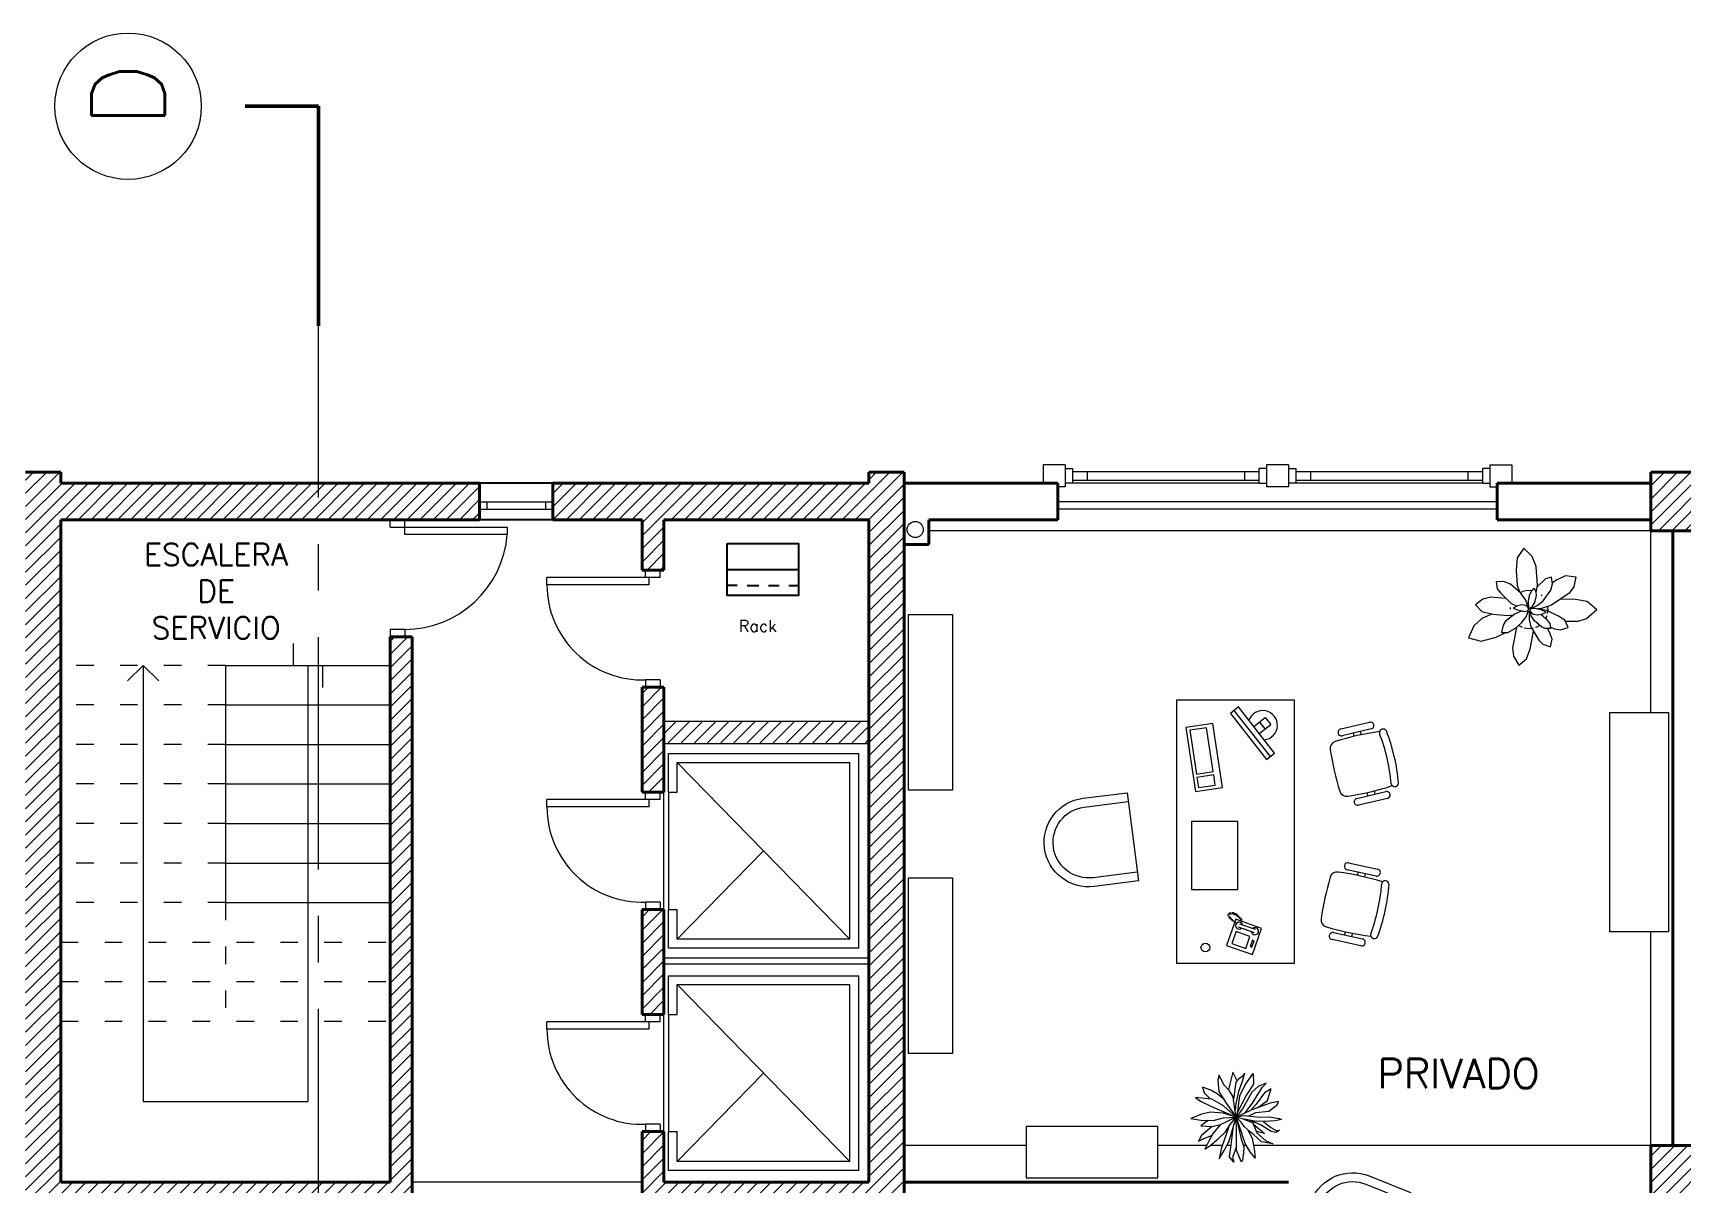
# Model space of a CAD drawing. Extents: x 952 to 1352, y -109 to 175.
# Drawn here: x 1274.82 to 1286.07, y 125.21 to 133.06 of the extents above; entities that cross this region are included whole.
import ezdxf

# ---------------------------------------------------------------- set-up
doc = ezdxf.new("R2010")
doc.units = 0
doc.header["$LTSCALE"] = 0.5
doc.linetypes.add('ACAD_ISO03W100', pattern=[30, 12, -18])
doc.linetypes.add('CENTER', pattern=[50.8, 31.75, -6.35, 6.35, -6.35])
doc.layers.get('0').update_dxf_attribs({"linetype": 'CONTINUOUS'})
doc.layers.add('Cableado', color=100, linetype='CONTINUOUS')
for name, color, linetype, lineweight in [('Carpintería', 55, 'CONTINUOUS', 20), ('Detalles .05', 243, 'CONTINUOUS', 5), ('Detalles 01', 8, 'CONTINUOUS', 9), ('Equipamiento movil', 33, 'CONTINUOUS', 9), ('Muros corte', 7, 'CONTINUOUS', 40), ('Muros vista', 253, 'CONTINUOUS', 25), ('Pisos', 252, 'CONTINUOUS', 18), ('Proyección', 4, 'ACAD_ISO03W100', 18), ('Punta 01', 6, 'CONTINUOUS', 9), ('Punta 015', 64, 'CONTINUOUS', 13), ('Punta 02', 11, 'CONTINUOUS', 20), ('Punta 05', 52, 'CONTINUOUS', 50), ('Tratamiento pisos', 251, 'CONTINUOUS', 9)]:
    doc.layers.add(name, color=color, linetype=linetype, lineweight=lineweight)
doc.styles.add('Texto 1.5 mm', font='simplex.shx', dxfattribs={"height": 0.15})
doc.styles.add('Texto 2 mm', font='simplex.shx', dxfattribs={"height": 0.2})
doc.styles.add('Texto 5 mm', font='simplex.shx', dxfattribs={"height": 0.5})
pattern_1 = [(45, (239.626424, 1.85935), (-0.0449012806, 0.0449012806), [])]
pattern_2 = [(45, (54.626424, 1.85935), (-0.0449012806, 0.0449012806), [])]

# ---------------------------------------------------------------- blocks, each defined once
blk = doc.blocks.new('TELEFONO')
at = {"layer": 'Detalles .05'}
for p, q in [((0.139, 0.134), (-0.098, 0.134)), ((-0.098, 0.134), (-0.098, -0.099)), ((-0.071, 0.089), (-0.071, -0.055)), ((-0.043, 0.089), (-0.043, -0.055)), ((0.108, 0.063), (0, 0.063)), ((0, 0.063), (0, -0.063)), ((0.081, 0.108), (0.023, 0.108)), ((0.023, 0.108), (0.023, 0.094)), ((0.023, 0.094), (0.081, 0.094)), ((0.027, 0.041), (0.027, 0.041)), ((0.027, 0.014), (0.027, 0.014)), ((0.054, 0.041), (0.054, 0.041)), ((0.054, 0.014), (0.054, 0.014)), ((0.081, 0.094), (0.081, 0.108)), ((0.081, 0.041), (0.081, 0.041)), ((0.081, 0.014), (0.081, 0.014)), ((0.108, -0.063), (0.108, 0.063)), ((0.139, -0.099), (0.139, 0.134)), ((-0.129, -0.104), (-0.147, -0.11)), ((-0.129, -0.116), (-0.147, -0.121)), ((-0.129, -0.127), (-0.147, -0.133)), ((-0.129, -0.139), (-0.147, -0.145)), ((-0.124, -0.093), (-0.141, -0.098)), ((-0.118, -0.081), (-0.135, -0.087)), ((-0.112, -0.07), (-0.129, -0.075)), ((-0.106, -0.058), (-0.124, -0.064)), ((-0.101, -0.047), (-0.118, -0.052)), ((-0.098, -0.099), (0.139, -0.099)), ((-0.078, -0.133), (-0.095, -0.139)), ((-0.072, -0.121), (-0.089, -0.127)), ((-0.067, -0.083), (-0.078, -0.116)), ((0, -0.063), (0.108, -0.063)), ((0.027, -0.013), (0.027, -0.013)), ((0.027, -0.04), (0.027, -0.04)), ((0.054, -0.013), (0.054, -0.013)), ((0.054, -0.04), (0.054, -0.04)), ((0.081, -0.013), (0.081, -0.013)), ((0.081, -0.04), (0.081, -0.04)), ((-0.124, -0.15), (-0.141, -0.156)), ((-0.118, -0.162), (-0.135, -0.168)), ((-0.104, -0.17), (-0.122, -0.176)), ((-0.089, -0.156), (-0.106, -0.162)), ((-0.083, -0.145), (-0.101, -0.15))]:
    blk.add_line(p, q, dxfattribs=at)
for centre, start, end in [((-0.057, 0.089), 298.4915, 241.5085), ((-0.057, -0.055), 118.4915, 61.5085)]:
    blk.add_arc(centre, 0.0302, start, end, dxfattribs=at)
blk = doc.blocks.new('RECTANG')
for p, q in [((1, 1), (0, 1)), ((0, 1), (0, 0)), ((1, 0), (1, 1)), ((0, 0), (1, 0))]:
    blk.add_line(p, q)
blk = doc.blocks.new('KEYBOARD', base_point=(60, 294))
for p, xscale, yscale, zscale in [((60, 294), 19, 8, 19), ((61, 295), 13, 5, 13), ((75, 295), 3, 5, 3)]:
    blk.add_blockref('RECTANG', p, dxfattribs=dict(xscale=xscale, yscale=yscale, zscale=zscale))
blk = doc.blocks.new('Silla 1')
at = {"layer": 'Equipamiento movil'}
for p, q in [((-0.113, 0.266), (0.03, 0.409)), ((0.064, 0.375), (-0.079, 0.232)), ((-0.025, 0.286), (-0.009, 0.269)), ((0.01, 0.321), (0.027, 0.305)), ((0.232, -0.079), (0.375, 0.064)), ((0.409, 0.03), (0.266, -0.113)), ((0.305, 0.027), (0.321, 0.01)), ((0.269, -0.009), (0.286, -0.025))]:
    blk.add_line(p, q, dxfattribs=at)
for centre, radius, start, end in [((1.406, -1.127), 1.988, 130.2245, 139.1817), ((0.047, 0.392), 0.0242, 315, 135), ((0.147, 0.396), 0.0255, 61.3631, 224.3749), ((-0.654, -0.654), 1.296, 37.1584, 52.8416), ((-0.651, -0.651), 1.342, 37.131, 52.869), ((-0.096, 0.249), 0.0242, 135, 315), ((-0.061, 0.139), 0.0505, 139.1817, 220.8183), ((-1.127, 1.406), 1.988, 310.8183, 319.7755), ((0.396, 0.147), 0.0255, 225.6251, 28.6369), ((1.406, 1.406), 1.988, 220.8183, 229.1817), ((0.392, 0.047), 0.0242, 315, 135), ((0.139, -0.061), 0.0505, 229.1817, 310.8183), ((0.249, -0.096), 0.0242, 135, 315)]:
    blk.add_arc(centre, radius, start, end, dxfattribs=at)
blk = doc.blocks.new('Silla 2')
for p, q in [((15, 15), (0, 15)), ((0, 15), (0, -15)), ((15, 12), (0, 12)), ((0, -12), (15, -12)), ((0, -15), (15, -15))]:
    blk.add_line(p, q)
for radius in [15, 12]:
    blk.add_arc((15, 0), radius, 270, 90)
blk = doc.blocks.new('Treei')
for p, q in [((-2.15, 4.1), (-3.71, 4.62)), ((-3.71, 4.62), (-3.16, 3.73)), ((-1.6, 5.41), (-2.01, 5.58)), ((-2.01, 5.58), (-1.8, 4.47)), ((-1.8, 4.47), (-1.02, 2.25)), ((-0.75, 4.27), (-1.6, 5.41)), ((0.01, 4.32), (0.22, 5.68)), ((0.22, 5.68), (0.34, 5.97)), ((0.34, 5.97), (0.52, 5.11)), ((0.52, 5.11), (0.61, 3.71)), ((0.61, 3.58), (1.42, 4.57)), ((1.92, 4.62), (1.05, 3.19)), ((1.42, 4.57), (1.81, 5.28)), ((1.81, 5.28), (1.78, 5.7)), ((1.78, 5.7), (2.06, 5.28)), ((2.06, 5.28), (1.92, 4.62)), ((3.12, 3.85), (3.58, 4.84)), ((3.58, 4.84), (3.3, 3.31)), ((-5.76, 2.23), (-4.31, 2.25)), ((-4.26, 1.14), (-5.76, 2.23)), ((-3.94, 3.46), (-4.45, 3.93)), ((-4.45, 3.93), (-4.03, 2.89)), ((-4.31, 2.25), (-2.93, 1.32)), ((-4.03, 2.89), (-3.28, 2.03)), ((-3.05, 2.89), (-3.94, 3.46)), ((-3.16, 3.73), (-1.67, 2.62)), ((-1.83, 2.15), (-3.05, 2.89)), ((-1.21, 2.79), (-2.15, 4.1)), ((-1.67, 2.62), (-0.88, 1.91)), ((-1.02, 2.25), (0.03, -0.03)), ((-0.56, 2.57), (-0.75, 4.27)), ((-0.11, 1.56), (-0.56, 2.57)), ((-0.17, 1), (0.06, 3.09)), ((0.06, 3.09), (0.01, 4.32)), ((0.57, 2.38), (0.31, 1.05)), ((1.05, 3.19), (0.44, 1.74)), ((0.61, 3.71), (0.57, 2.38)), ((0.8, 2.18), (2.11, 2.72)), ((0.96, 2.25), (2.2, 3.73)), ((2.2, 3.73), (1.92, 2.62)), ((2.36, 2.28), (1.99, 1.81)), ((2.11, 2.72), (3.12, 3.85)), ((3.3, 3.31), (2.36, 2.28)), ((2.82, 2.08), (4.22, 2.33)), ((4.22, 2.33), (5.46, 2.47)), ((5.46, 2.47), (4.64, 1.81)), ((-4.76, 0.09), (-5.92, -0.48)), ((-5.51, 0.92), (-5.8, 1.09)), ((-5.8, 1.09), (-4.68, 0.77)), ((-5.12, 0.4), (-5.51, 0.92)), ((-4.61, -0.04), (-5.12, 0.4)), ((-4.68, 0.77), (-3.34, 0.26)), ((-2.77, 0.45), (-4.26, 1.14)), ((-3.34, 0.26), (-1.78, -0.09)), ((-3.28, 2.03), (-2.08, 1.39)), ((-2.93, 1.32), (-0.51, 0.11)), ((-0.77, 0.18), (-2.77, 0.45)), ((-2.08, 1.39), (-1.04, 0.82)), ((-0.51, 1.14), (-1.83, 2.15)), ((-1.04, 0.82), (0.03, -0.03)), ((0.03, -0.03), (-0.77, 0.18)), ((0.03, -0.03), (-0.17, 1)), ((0.03, -0.03), (0.2, 0.77)), ((2.04, 0.65), (0.03, -0.03)), ((0.7, 0.63), (0.03, -0.03)), ((0.03, -0.03), (2.96, 0.63)), ((1.85, 0.03), (0.03, -0.03)), ((0.2, 0.77), (0.8, 2.18)), ((1.28, 1.02), (0.7, 0.63)), ((1.99, 1.81), (1.28, 1.02)), ((1.69, 1.48), (2.82, 2.08)), ((3.28, 0.01), (1.85, 0.03)), ((2.73, 0.9), (2.04, 0.65)), ((3.51, 1.17), (2.73, 0.9)), ((2.96, 0.63), (3.97, 1)), ((4.41, -0.01), (3.28, 0.01)), ((4.64, 1.81), (3.51, 1.17)), ((3.97, 1), (4.77, 0.95)), ((5.39, 0.4), (4.41, -0.01)), ((4.77, 0.95), (5.72, 0.8)), ((6.02, 0.65), (5.39, 0.4)), ((5.72, 0.8), (6.02, 0.65)), ((-5.92, -0.48), (-3.64, -1.03)), ((-4.26, -1.67), (-5.51, -2.28)), ((-2.36, -0.36), (-4.61, -0.04)), ((-3.44, -0.9), (-4.26, -1.67)), ((-2.65, -0.43), (-3.44, -0.9)), ((-3.37, -2.31), (-1.83, -1.37)), ((-2.28, -1.64), (-3.05, -2.53)), ((-1.34, -0.24), (-2.65, -0.43)), ((-1.46, -1.72), (-2.33, -3.24)), ((-1.83, -1.37), (0.03, -0.03)), ((-1.78, -0.09), (-0.95, -0.18)), ((0.03, -0.03), (-1.46, -1.72)), ((-1.39, -3.32), (0.03, -0.03)), ((0.03, -0.03), (-1.34, -0.24)), ((-0.47, -1.76), (-0.63, -3.46)), ((0.03, -0.03), (-0.47, -1.76)), ((0.11, -1.72), (0.03, -0.03)), ((0.03, -0.03), (1.07, -2.16)), ((1, -0.83), (0.03, -0.03)), ((3.21, -0.98), (0.03, -0.03)), ((0.45, -2.92), (0.11, -1.72)), ((1.97, -1.44), (1, -0.83)), ((1.3, -3.19), (1.03, -2.11)), ((1.07, -2.16), (2.15, -3.07)), ((4.06, -0.75), (1.24, -0.39)), ((1.31, -1.02), (3.1, -1.64)), ((2.93, -2.41), (1.97, -1.44)), ((3.1, -1.64), (4.24, -2.04)), ((4.47, -1.62), (3.21, -0.98)), ((3.92, 0), (5.37, -0.51)), ((5.3, -0.93), (4.06, -0.75)), ((4.24, -2.04), (5.56, -2.28)), ((5.56, -2.28), (4.47, -1.62)), ((6.02, -0.34), (5.3, -0.93)), ((5.37, -0.51), (6.02, -0.34)), ((-5.51, -2.28), (-4.86, -2.48)), ((-4.86, -2.48), (-3.37, -2.31)), ((-3.55, -3.37), (-3.92, -4.48)), ((-3.92, -4.48), (-3.16, -4.25)), ((-3.05, -2.53), (-3.55, -3.37)), ((-3.16, -4.25), (-2.38, -3.46)), ((-2.33, -3.24), (-2.56, -5.44)), ((-2.06, -4.77), (-1.39, -3.32)), ((-0.63, -3.46), (-0.35, -4.6)), ((0.5, -4.43), (0.45, -2.92)), ((0.5, -3.74), (1.19, -4.72)), ((1.19, -4.72), (1.28, -3.19)), ((1.28, -3.19), (2.47, -4.62)), ((2.15, -3.07), (3.12, -3.59)), ((2.93, -4.4), (2.43, -3.22)), ((3.85, -3.54), (2.93, -2.41)), ((3.12, -3.59), (4.27, -4.18)), ((4.27, -4.18), (3.85, -3.54)), ((-2.56, -5.44), (-2.06, -4.77)), ((-0.35, -4.6), (0.2, -6.03)), ((0.2, -6.03), (0.5, -4.43)), ((2.47, -4.62), (3.23, -5.02)), ((3.23, -5.02), (2.93, -4.4))]:
    blk.add_line(p, q)
blk = doc.blocks.new('Plant1')
for p, q in [((2.94, 14.02), (1.24, 11.02)), ((5.75, 15.65), (2.94, 14.02)), ((6.8, 12.64), (5.75, 15.65)), ((-4.94, 10.5), (-5.47, 8.7)), ((-3.11, 9.8), (-4.94, 10.5)), ((-1.65, 8.27), (-3.11, 9.8)), ((1.24, 11.02), (-0.18, 7.33)), ((4.8, 4.93), (6.67, 9.74)), ((6.67, 9.74), (6.8, 12.64)), ((-10.15, 7.82), (-12.56, 7.25)), ((-12.56, 7.25), (-11.81, 4.91)), ((-11.81, 4.91), (-9.42, 2.94)), ((-8.01, 7.41), (-10.15, 7.82)), ((-4.41, 5.37), (-8.01, 7.41)), ((-5.47, 8.7), (-5.1, 7.19)), ((-5.1, 7.19), (-3.73, 3.58)), ((-0.15, 4.91), (-1.65, 8.27)), ((-0.18, 7.33), (-0.36, 5.38)), ((0.25, 2.69), (-0.15, 4.91)), ((3.75, 4.5), (2.74, 4.3)), ((3.75, 3.45), (4.8, 4.93)), ((3.75, 3.44), (3.75, 4.5)), ((7.53, 5.66), (4.58, 4.62)), ((9.19, 5.31), (7.53, 5.66)), ((8.7, 3.64), (9.19, 5.31)), ((-15.39, 2.27), (-18.09, -0.04)), ((-12.63, 3.17), (-15.39, 2.27)), ((-9.66, 3.14), (-12.63, 3.17)), ((-9.42, 2.94), (-5.88, 0.9)), ((-3.93, 0.56), (-7.13, -0.21)), ((-5.88, 0.9), (-4.34, 0.46)), ((-2.06, 0.5), (-3.93, 0.56)), ((-2.48, 2.2), (-3.75, 2.12)), ((-3.75, 2.12), (-2.91, 1.21)), ((-3.73, 3.58), (-2.59, 2.19)), ((-2.91, 1.21), (-1.29, 0)), ((-1.34, 2), (-2.48, 2.2)), ((-1.9, 0.46), (-2.06, 0.5)), ((-0.39, 1.34), (-1.34, 2)), ((-0.56, -0.12), (-0.19, 0)), ((-0.12, 0.81), (-0.39, 1.34)), ((-0.19, 0), (-0.12, 0.06)), ((-0.06, 0.25), (-0.12, 0.81)), ((-0.12, 0.06), (-0.06, 0.25)), ((-0.11, 0.67), (0.06, 0.81)), ((0.06, 0.81), (0.25, 2.69)), ((0.31, 1.31), (0.12, 0.38)), ((0.12, 0.38), (0.19, 0.25)), ((0.19, 0.25), (0.38, 0.19)), ((0.73, 2.26), (0.31, 1.31)), ((0.38, 0.19), (1.25, 0.44)), ((0.47, 0.22), (0.69, 0)), ((0.69, 0), (2.44, 0)), ((1.6, 3.31), (0.73, 2.26)), ((1.25, 0.44), (2.18, 1.1)), ((2.74, 4.3), (1.6, 3.31)), ((2.18, 1.1), (3.4, 2.61)), ((2.44, 0), (4.43, 0.51)), ((3.4, 2.61), (3.75, 3.44)), ((4.43, 0.51), (7.5, 2.24)), ((7.5, 2.24), (8.7, 3.64)), ((8.78, 3.92), (9.84, 4.12)), ((9.84, 4.12), (12.89, 4.12)), ((13.53, 0.5), (11.66, -0.54)), ((12.89, 4.12), (15.19, 2.69)), ((15.19, 2.69), (13.53, 0.5)), ((-18.09, -0.04), (-15.37, -2.32)), ((-15.37, -2.32), (-11.22, -3.04)), ((-11.22, -3.04), (-8.38, -3)), ((-8.2, -0.91), (-9.38, -2.5)), ((-9.38, -2.5), (-7.87, -3.25)), ((-5.18, -2.97), (-8.45, -7.47)), ((-7.13, -0.21), (-8.2, -0.91)), ((-7.87, -3.25), (-5.44, -3.05)), ((-5.44, -3.05), (-3.38, -2.45)), ((-3.38, -2.45), (-1.56, -1.44)), ((-1.56, -1.44), (-0.5, -0.38)), ((-1.12, -2.44), (-1.55, -4.42)), ((-1.55, -4.42), (-1.12, -8.67)), ((-1.29, 0), (-0.56, -0.12)), ((-0.38, -0.81), (-1.12, -2.44)), ((-0.31, -0.5), (-0.59, -0.46)), ((-0.5, -0.38), (-0.5, -0.12)), ((0.06, -0.62), (-0.38, -0.81)), ((-0.26, -0.76), (-0.31, -0.5)), ((-0.19, -1.81), (-0.07, -0.68)), ((0.01, -3.25), (-0.19, -1.81)), ((0.12, -0.12), (0, -0.44)), ((0, -0.44), (0.12, -1)), ((1.03, -5.66), (0.01, -3.25)), ((0.56, -0.06), (0.12, -0.12)), ((0.12, -1), (0.45, -1.59)), ((0.45, -1.59), (1.43, -2.3)), ((1.53, -0.38), (0.56, -0.06)), ((1.43, -2.3), (2.56, -2.56)), ((3.06, -1.61), (1.53, -0.38)), ((3.19, -1.19), (2.01, -0.77)), ((2.38, -1), (2.23, -0.95)), ((2.32, -2.51), (3.05, -4.05)), ((4.2, -2.28), (2.38, -1)), ((2.56, -2.56), (3.88, -2.56)), ((3.05, -4.05), (3.43, -5.82)), ((3.88, -2.56), (3.06, -1.61)), ((6, -1.48), (3.19, -1.19)), ((6.42, -4.94), (4.2, -2.28)), ((11.66, -0.54), (6, -1.48)), ((9.02, -0.98), (12.56, -2.76)), ((12.56, -2.76), (15.17, -4.6)), ((-8.45, -7.47), (-9.18, -9.67)), ((-4.21, -9.77), (-1.41, -5.8)), ((-1.12, -8.67), (-0.57, -10.07)), ((1.72, -6.45), (1.03, -5.66)), ((3.06, -7.12), (1.72, -6.45)), ((2.25, -9.87), (2.39, -7.87)), ((2.39, -7.87), (2.32, -6.75)), ((3.43, -5.82), (3.06, -7.12)), ((3.19, -6.68), (4.04, -7.69)), ((4.04, -7.69), (5.41, -8.56)), ((5.41, -8.56), (7.5, -8.88)), ((7.5, -6.71), (6.42, -4.94)), ((7.5, -8.88), (7.5, -6.71)), ((7.5, -6.98), (10.72, -8.45)), ((10.72, -8.45), (13.06, -8.78)), ((13.06, -8.78), (16.61, -7.77)), ((15.17, -4.6), (16.61, -7.77)), ((-9.18, -9.67), (-8.88, -12.44)), ((-8.88, -12.44), (-6.25, -11.82)), ((-6.25, -11.82), (-4.21, -9.77)), ((-0.57, -10.07), (1, -11.56)), ((1, -11.56), (2.25, -9.87))]:
    blk.add_line(p, q)
for start, end in [(57.1582, 93.2041), (172.4345, 176.9296), (149.2581, 153.7532), (21.2653, 25.7604), (212.1423, 223.5771), (229.8179, 257.6637), (306.6551, 316.418), (323.0282, 344.4965), (265.2848, 278.7499)]:
    blk.add_arc((0, 0), 5.12, start, end)

msp = doc.modelspace()

# ---------------------------------------------------------------- hatches: boundary and pattern name
at = {"layer": 'Detalles 01'}
h = msp.add_hatch(dxfattribs=at)
h.set_pattern_fill('ANSI31,_O', color=256, scale=0.02)
h.set_pattern_definition([(45, (-6.173576, 1.85935), (-0.0449012806, 0.0449012806), [])])
h.paths.add_polyline_path([(1277.872, 129.989), (1276.772, 129.989), (1276.772, 129.739), (1277.872, 129.739)])
h.paths.add_polyline_path([(1276.772, 129.989), (1275.012, 129.989), (1275.012, 130.064), (1274.772, 130.064), (1274.772, 125.064), (1276.772, 125.064), (1276.772, 125.214), (1275.012, 125.214), (1275.012, 129.739), (1276.772, 129.739)])
h.paths.add_polyline_path([(1277.412, 128.939), (1277.262, 128.939), (1277.262, 125.214), (1276.772, 125.214), (1276.772, 125.064), (1277.412, 125.064)])
h = msp.add_hatch(dxfattribs=at)
h.set_pattern_fill('ANSI31', color=256, scale=0.02, style=0)
h.set_pattern_definition(pattern_1)
h.paths.add_polyline_path([(1280.772, 130.064), (1280.532, 130.064), (1280.532, 129.989), (1278.372, 129.989), (1278.372, 129.739), (1278.982, 129.739), (1278.982, 129.395), (1279.132, 129.395), (1279.132, 129.739), (1280.532, 129.739), (1280.532, 125.214), (1279.132, 125.214), (1279.132, 125.559), (1278.982, 125.559), (1278.982, 125.064), (1280.772, 125.064)])
h.paths.add_polyline_path([(1279.132, 128.595), (1278.982, 128.595), (1278.982, 127.877), (1279.132, 127.877)], flags=17)
h = msp.add_hatch(dxfattribs=at)
h.set_pattern_fill('ANSI31,_O', color=256, scale=0.02)
h.set_pattern_definition(pattern_2)
h.paths.add_polyline_path([(1286.272, 130.064), (1285.872, 130.064), (1285.872, 129.664), (1286.272, 129.664)])
h = msp.add_hatch(dxfattribs=at)
h.set_pattern_fill('ANSI31', color=256, scale=0.02, style=0)
h.set_pattern_definition([(45, (232.965864, 3.933555), (-0.0449012806, 0.0449012806), [])])
h.paths.add_polyline_path([(1279.134, 128.363), (1279.134, 128.215), (1280.532, 128.215), (1280.532, 128.363)])
h = msp.add_hatch(dxfattribs=at)
h.set_pattern_fill('ANSI31', color=256, scale=0.02, style=0)
h.set_pattern_definition(pattern_1)
h.paths.add_polyline_path([(1279.132, 127.077), (1278.982, 127.077), (1278.982, 126.359), (1279.132, 126.359)])
h = msp.add_hatch(dxfattribs=at)
h.set_pattern_fill('ANSI31,_O', color=256, scale=0.02)
h.set_pattern_definition(pattern_2)
h.paths.add_polyline_path([(1286.272, 125.464), (1285.872, 125.464), (1285.872, 125.064), (1286.272, 125.064)])

# ---------------------------------------------------------------- linework, layer by layer
at = {"layer": 'Cableado'}
for p, q in [((1279.563, 129.399), (1280.052, 129.399)), ((1279.632, 129.29), (1279.563, 129.29)), ((1279.701, 129.29), (1279.779, 129.29)), ((1279.847, 129.29), (1279.918, 129.29)), ((1279.986, 129.29), (1280.052, 129.29))]:
    msp.add_line(p, q, dxfattribs=at)
msp.add_lwpolyline([(1279.563, 129.576), (1280.052, 129.576), (1280.052, 129.221), (1279.563, 129.221)], close=True, dxfattribs=at)
at = {"layer": 'Carpintería'}
for p, q in [((1281.872, 130.114), (1281.722, 130.114)), ((1281.722, 130.114), (1281.722, 129.989)), ((1281.872, 130.114), (1281.872, 129.964)), ((1281.872, 130.089), (1281.922, 130.089)), ((1281.922, 130.089), (1281.922, 129.989)), ((1281.922, 130.069), (1283.197, 130.069)), ((1282.022, 130.069), (1282.022, 130.009)), ((1283.097, 130.069), (1283.097, 130.009)), ((1283.247, 130.089), (1283.197, 130.089)), ((1283.197, 129.989), (1283.197, 130.089)), ((1283.397, 130.114), (1283.247, 130.114)), ((1283.247, 130.114), (1283.247, 129.964)), ((1283.397, 130.114), (1283.397, 129.964)), ((1283.397, 130.089), (1283.447, 130.089)), ((1283.447, 130.089), (1283.447, 129.989)), ((1283.447, 130.069), (1284.722, 130.069)), ((1283.547, 130.069), (1283.547, 130.009)), ((1284.622, 130.069), (1284.622, 130.009)), ((1284.722, 130.089), (1284.722, 129.989)), ((1284.772, 130.089), (1284.722, 130.089)), ((1284.772, 130.114), (1284.772, 129.964)), ((1284.772, 130.114), (1284.922, 130.114)), ((1284.922, 130.114), (1284.922, 129.989)), ((1281.872, 129.964), (1281.822, 129.964)), ((1281.922, 129.989), (1281.872, 129.989)), ((1281.922, 130.009), (1283.197, 130.009)), ((1283.197, 129.989), (1283.247, 129.989)), ((1283.397, 129.964), (1283.247, 129.964)), ((1283.447, 129.989), (1283.397, 129.989)), ((1283.447, 130.009), (1284.722, 130.009)), ((1284.722, 129.989), (1284.772, 129.989)), ((1284.772, 129.964), (1284.822, 129.964)), ((1278.372, 129.859), (1277.872, 129.859)), ((1277.922, 129.859), (1277.922, 129.809)), ((1278.322, 129.859), (1278.322, 129.809)), ((1277.262, 129.689), (1277.262, 129.739)), ((1277.362, 129.689), (1277.362, 129.739)), ((1278.372, 129.809), (1277.872, 129.809)), ((1277.262, 129.689), (1277.362, 129.689)), ((1277.362, 129.689), (1278.062, 129.689)), ((1277.362, 129.639), (1277.362, 129.689)), ((1278.062, 129.639), (1277.362, 129.639)), ((1278.062, 129.689), (1278.062, 129.639)), ((1279.007, 129.345), (1279.007, 129.395)), ((1279.107, 129.345), (1279.107, 129.395)), ((1279.032, 129.345), (1278.332, 129.345)), ((1278.332, 129.295), (1278.332, 129.345)), ((1279.032, 129.295), (1278.332, 129.295)), ((1279.107, 129.345), (1279.007, 129.345)), ((1279.032, 129.295), (1279.032, 129.345)), ((1277.362, 128.989), (1277.262, 128.989)), ((1277.262, 128.989), (1277.262, 128.939)), ((1277.362, 128.989), (1277.362, 128.939)), ((1279.107, 128.645), (1279.007, 128.645)), ((1279.007, 128.645), (1279.007, 128.595)), ((1279.107, 128.645), (1279.107, 128.595)), ((1279.162, 128.141), (1280.462, 128.141)), ((1279.162, 127.877), (1279.162, 128.141)), ((1280.462, 126.813), (1280.462, 128.141)), ((1279.222, 128.081), (1280.402, 128.081)), ((1279.222, 127.877), (1279.222, 128.081)), ((1280.402, 126.873), (1280.402, 128.081)), ((1279.032, 127.827), (1278.332, 127.827)), ((1278.332, 127.777), (1278.332, 127.827)), ((1279.007, 127.827), (1279.007, 127.877)), ((1279.107, 127.827), (1279.007, 127.827)), ((1279.032, 127.777), (1279.032, 127.827)), ((1279.107, 127.827), (1279.107, 127.877)), ((1279.162, 127.877), (1279.222, 127.877)), ((1279.032, 127.777), (1278.332, 127.777)), ((1279.107, 127.127), (1279.007, 127.127)), ((1279.007, 127.127), (1279.007, 127.077)), ((1279.107, 127.127), (1279.107, 127.077)), ((1279.162, 126.813), (1279.162, 127.077)), ((1279.162, 127.077), (1279.222, 127.077)), ((1279.222, 126.873), (1279.222, 127.077)), ((1280.462, 126.813), (1279.162, 126.813)), ((1280.402, 126.873), (1279.222, 126.873)), ((1279.162, 126.623), (1280.462, 126.623)), ((1279.162, 126.359), (1279.162, 126.623)), ((1279.222, 126.563), (1280.402, 126.563)), ((1279.222, 126.359), (1279.222, 126.563)), ((1280.402, 125.354), (1280.402, 126.563)), ((1280.462, 125.294), (1280.462, 126.623)), ((1279.007, 126.309), (1279.007, 126.359)), ((1279.107, 126.309), (1279.107, 126.359)), ((1279.162, 126.359), (1279.222, 126.359)), ((1279.032, 126.309), (1278.332, 126.309)), ((1278.332, 126.259), (1278.332, 126.309)), ((1279.032, 126.259), (1278.332, 126.259)), ((1279.107, 126.309), (1279.007, 126.309)), ((1279.032, 126.259), (1279.032, 126.309)), ((1279.107, 125.609), (1279.007, 125.609)), ((1279.007, 125.609), (1279.007, 125.559)), ((1279.107, 125.609), (1279.107, 125.559)), ((1279.162, 125.294), (1279.162, 125.559)), ((1279.162, 125.559), (1279.222, 125.559)), ((1279.222, 125.354), (1279.222, 125.559)), ((1280.402, 125.354), (1279.222, 125.354)), ((1280.462, 125.294), (1279.162, 125.294))]:
    msp.add_line(p, q, dxfattribs=at)
at = {"layer": 'Detalles .05', "color": 0}
msp.add_line((1279.132, 128.364), (1280.532, 128.364), dxfattribs=at)
at = {"layer": 'Detalles .05', "color": 7}
msp.add_line((1279.132, 128.211), (1280.532, 128.211), dxfattribs=at)
at = {"layer": 'Detalles .05'}
for p, q in [((1280.532, 126.743), (1279.132, 126.743)), ((1280.532, 126.703), (1279.132, 126.703))]:
    msp.add_line(p, q, dxfattribs=at)
at = {"layer": 'Detalles 01', "linetype": 'CENTER', "ltscale": 0.1}
msp.add_line((1276.772, 122.27), (1276.772, 131.064), dxfattribs=at)
at = {"layer": 'Detalles 01'}
for p, q in [((1283.197, 129.989), (1281.922, 129.989)), ((1284.722, 129.989), (1283.447, 129.989)), ((1281.822, 129.864), (1284.822, 129.864)), ((1281.822, 129.814), (1284.822, 129.814)), ((1276.6, 128.894), (1276.6, 128.744)), ((1275.468, 128.638), (1275.575, 128.744)), ((1275.575, 128.744), (1275.575, 125.764)), ((1275.681, 128.638), (1275.575, 128.744)), ((1276.7, 128.744), (1276.7, 125.764)), ((1276.8, 128.744), (1276.8, 128.594)), ((1279.222, 128.081), (1280.402, 126.873)), ((1279.162, 127.877), (1279.162, 127.077)), ((1279.812, 127.477), (1279.222, 126.873)), ((1279.222, 126.563), (1280.402, 125.354)), ((1279.162, 126.359), (1279.162, 125.559)), ((1279.812, 125.959), (1279.222, 125.354)), ((1275.575, 125.764), (1276.7, 125.764))]:
    msp.add_line(p, q, dxfattribs=at)
msp.add_circle((1280.848, 129.672), 0.055, dxfattribs=at)
for centre, radius, start, end in [((1277.361, 129.693), 0.703, 270.1171, 355.6407), ((1278.983, 129.295), 0.65, 180, 272.1618), ((1278.983, 127.777), 0.65, 180, 272.1618), ((1278.983, 126.259), 0.65, 180, 272.1618)]:
    msp.add_arc(centre, radius, start, end, dxfattribs=at)
at = {"layer": 'Equipamiento movil'}
for p, q in [((1280.802, 127.892), (1280.802, 129.092)), ((1280.802, 129.092), (1281.102, 129.092)), ((1281.102, 129.092), (1281.102, 127.892)), ((1282.636, 126.708), (1282.636, 128.508)), ((1282.636, 128.508), (1283.436, 128.508)), ((1283.436, 128.508), (1283.436, 126.708)), ((1283.056, 128.46), (1283.001, 128.416)), ((1283.001, 128.416), (1283.248, 128.102)), ((1283.025, 128.435), (1283.272, 128.121)), ((1283.303, 128.145), (1283.056, 128.46)), ((1283.161, 128.326), (1283.238, 128.387)), ((1283.238, 128.387), (1283.276, 128.34)), ((1285.592, 126.923), (1285.592, 128.423)), ((1285.592, 128.423), (1285.992, 128.423)), ((1285.992, 128.423), (1285.992, 126.923)), ((1283.198, 128.279), (1283.276, 128.34)), ((1283.238, 128.31), (1283.201, 128.357)), ((1283.248, 128.102), (1283.303, 128.145)), ((1281.102, 127.892), (1280.802, 127.892)), ((1283.052, 127.678), (1282.735, 127.678)), ((1282.735, 127.678), (1282.735, 127.212)), ((1283.052, 127.212), (1283.052, 127.678)), ((1280.802, 126.092), (1280.802, 127.292)), ((1280.802, 127.292), (1281.102, 127.292)), ((1281.102, 127.292), (1281.102, 126.092)), ((1282.735, 127.212), (1283.052, 127.212)), ((1285.992, 126.923), (1285.592, 126.923)), ((1283.436, 126.708), (1282.636, 126.708)), ((1281.102, 126.092), (1280.802, 126.092)), ((1282.506, 125.594), (1281.606, 125.594)), ((1281.606, 125.594), (1281.606, 125.244)), ((1282.506, 125.244), (1282.506, 125.594)), ((1281.606, 125.244), (1282.506, 125.244))]:
    msp.add_line(p, q, dxfattribs=at)
msp.add_circle((1282.83, 126.817), 0.03, dxfattribs=at)
msp.add_arc((1283.222, 128.335), 0.1, 276.0804, 160.3084, dxfattribs=at)
at = {"layer": 'Muros corte'}
for p, q in [((1274.772, 130.064), (1275.012, 130.064)), ((1275.012, 130.064), (1275.012, 129.989)), ((1280.772, 130.064), (1280.532, 130.064)), ((1280.532, 129.989), (1280.532, 130.064)), ((1280.772, 125.064), (1280.772, 130.064)), ((1286.272, 130.064), (1285.872, 130.064)), ((1285.872, 130.064), (1285.872, 129.664)), ((1275.012, 129.989), (1277.872, 129.989)), ((1277.872, 129.989), (1277.872, 129.739)), ((1278.372, 129.989), (1278.372, 129.739)), ((1278.372, 129.989), (1280.532, 129.989)), ((1281.822, 129.989), (1280.772, 129.989)), ((1281.822, 129.989), (1281.822, 129.739)), ((1285.872, 129.989), (1284.822, 129.989)), ((1284.822, 129.989), (1284.822, 129.739)), ((1275.012, 129.739), (1277.872, 129.739)), ((1275.012, 129.739), (1275.012, 125.214)), ((1278.372, 129.739), (1278.982, 129.739)), ((1278.982, 129.395), (1278.982, 129.739)), ((1279.132, 129.739), (1280.532, 129.739)), ((1279.132, 129.395), (1279.132, 129.739)), ((1280.532, 125.214), (1280.532, 129.739)), ((1281.822, 129.739), (1280.942, 129.739)), ((1280.942, 129.569), (1280.942, 129.739)), ((1285.872, 129.739), (1284.822, 129.739)), ((1286.272, 129.664), (1285.872, 129.664)), ((1286.022, 129.664), (1286.022, 125.464)), ((1280.772, 129.569), (1280.942, 129.569)), ((1279.132, 129.395), (1278.982, 129.395)), ((1277.262, 128.939), (1277.262, 125.214)), ((1277.412, 128.939), (1277.262, 128.939)), ((1277.412, 128.939), (1277.412, 125.064)), ((1278.982, 127.877), (1278.982, 128.595)), ((1279.132, 128.595), (1278.982, 128.595)), ((1279.132, 127.877), (1279.132, 128.595)), ((1279.132, 127.877), (1278.982, 127.877)), ((1279.132, 127.077), (1278.982, 127.077)), ((1278.982, 126.359), (1278.982, 127.077)), ((1279.132, 126.359), (1279.132, 127.077)), ((1279.132, 126.359), (1278.982, 126.359)), ((1278.982, 125.064), (1278.982, 125.559)), ((1279.132, 125.559), (1278.982, 125.559)), ((1279.132, 125.214), (1279.132, 125.559)), ((1286.272, 125.464), (1285.872, 125.464)), ((1285.872, 125.064), (1285.872, 125.464)), ((1275.012, 125.214), (1277.262, 125.214)), ((1280.532, 125.214), (1279.132, 125.214)), ((1283.397, 125.214), (1280.772, 125.214))]:
    msp.add_line(p, q, dxfattribs=at)
at = {"layer": 'Muros vista'}
for p, q in [((1278.372, 129.989), (1277.872, 129.989)), ((1278.372, 129.739), (1277.872, 129.739))]:
    msp.add_line(p, q, dxfattribs=at)
at = {"layer": 'Pisos'}
for p, q in [((1276.137, 128.744), (1276.137, 127.124)), ((1276.137, 128.744), (1277.262, 128.744)), ((1276.137, 128.474), (1277.262, 128.474)), ((1276.137, 128.204), (1277.262, 128.204)), ((1276.137, 127.934), (1277.262, 127.934)), ((1279.132, 127.077), (1279.132, 127.877)), ((1276.137, 127.664), (1277.262, 127.664)), ((1276.137, 127.394), (1277.262, 127.394)), ((1276.137, 127.124), (1277.262, 127.124)), ((1279.132, 125.559), (1279.132, 126.359))]:
    msp.add_line(p, q, dxfattribs=at)
at = {"layer": 'Proyección', "ltscale": 0.02}
for p, q in [((1276.137, 128.744), (1275.012, 128.744)), ((1276.137, 128.474), (1275.012, 128.474)), ((1276.137, 128.204), (1275.012, 128.204)), ((1276.137, 127.934), (1275.012, 127.934)), ((1276.137, 127.664), (1275.012, 127.664)), ((1276.137, 127.394), (1275.012, 127.394)), ((1276.137, 127.124), (1275.012, 127.124)), ((1276.137, 127.124), (1276.137, 126.319)), ((1275.012, 126.854), (1277.262, 126.854)), ((1275.012, 126.584), (1277.262, 126.584)), ((1275.012, 126.314), (1277.262, 126.314))]:
    msp.add_line(p, q, dxfattribs=at)
at = {"layer": 'Punta 02'}
msp.add_circle((1275.472, 132.564), 0.5, dxfattribs=at)
at = {"layer": 'Punta 05'}
for p, q in [((1276.772, 132.564), (1276.272, 132.564)), ((1276.772, 131.064), (1276.772, 132.564))]:
    msp.add_line(p, q, dxfattribs=at)
at = {"layer": 'Tratamiento pisos'}
for p, q in [((1285.872, 129.664), (1280.942, 129.664)), ((1285.872, 128.423), (1285.872, 129.664)), ((1285.872, 125.464), (1285.872, 126.923)), ((1281.606, 125.464), (1280.772, 125.464)), ((1282.839, 125.464), (1282.506, 125.464)), ((1282.945, 125.464), (1282.863, 125.464)), ((1283.005, 125.464), (1282.976, 125.464)), ((1283.111, 125.464), (1283.09, 125.464)), ((1285.872, 125.464), (1283.158, 125.464)), ((1278.982, 125.214), (1277.412, 125.214))]:
    msp.add_line(p, q, dxfattribs=at)

# ---------------------------------------------------------------- block references
at = {"layer": 'Detalles .05'}
for name, p, xscale, yscale, zscale, rotation in [('Plant1', (1285.041, 129.126), 0.025272, 0.025272, 0.025272, 24.94817034716579), ('TELEFONO', (1283.087, 126.909), 0.8, 0.8, 0.8, 250.4753668543308), ('Treei', (1283.042, 125.66), 0.05158520640000001, 0.05158520640000001, 0.05158520640000001, 270)]:
    msp.add_blockref(name, p, dxfattribs=dict(at, xscale=xscale, yscale=yscale, zscale=zscale, rotation=rotation))
at = {"layer": 'Equipamiento movil'}
for p, rotation in [((1283.71, 128.025), 328.1489296800341), ((1283.646, 127.156), 302.7859765046892)]:
    msp.add_blockref('Silla 1', p, dxfattribs=dict(at, rotation=rotation))
for name, p, xscale, yscale, zscale, rotation in [('KEYBOARD', (1282.697, 128.32), 0.02326153846132684, 0.02326153846132684, 0.02326153846132684, 278.5780346670578), ('Silla 2', (1282.334, 127.573), -0.02025, 0.02025, 0.02025, 7.219663300444301), ('Silla 2', (1284.118, 124.861), -0.02025, 0.02025, 0.02025, 338.0777538284378)]:
    msp.add_blockref(name, p, dxfattribs=dict(at, xscale=xscale, yscale=yscale, zscale=zscale, rotation=rotation))

# ---------------------------------------------------------------- texts
at = {"layer": 'Punta 01', "color": 6, "insert": (1279.643, 129.053), "char_height": 0.08067, "attachment_point": 1, "style": 'Texto 5 mm'}
msp.add_mtext_dynamic_manual_height_columns('{\\C0;Rack} ', width=11.68093, gutter_width=2.5, heights=[0], dxfattribs=at)
at = {"layer": 'Punta 015', "insert": (1276.073, 129.576), "char_height": 0.15, "width": 1.23789, "attachment_point": 2, "style": 'Texto 1.5 mm'}
msp.add_mtext('ESCALERA DE SERVICIO', dxfattribs=at)
at = {"layer": 'Punta 02', "insert": (1284.006, 126.056), "char_height": 0.2, "width": 1.26943, "attachment_point": 1, "style": 'Texto 2 mm'}
msp.add_mtext('PRIVADO', dxfattribs=at)
at = {"layer": 'Punta 05', "insert": (1275.723, 132.415), "char_height": 0.5, "width": 0.3999, "attachment_point": 7, "rotation": 90, "style": 'Texto 5 mm'}
msp.add_mtext('D', dxfattribs=at)

doc.saveas('drawing.dxf')
